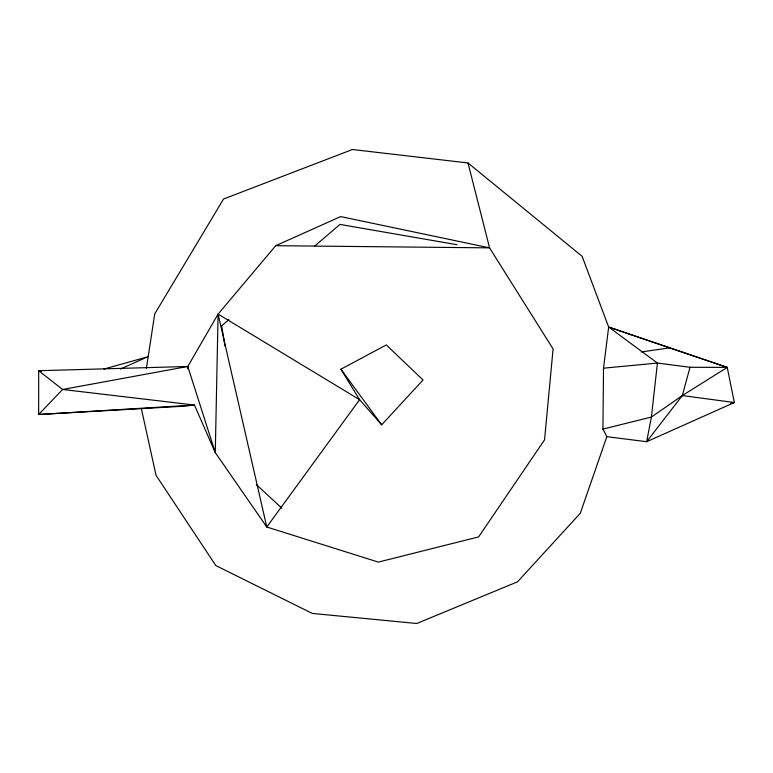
<?xml version="1.0" encoding="UTF-8"?>
<svg xmlns="http://www.w3.org/2000/svg" width="773" height="773" viewBox="0 0 773 773"><rect width="100%" height="100%" fill="white"/><g stroke="black" fill="none" stroke-linecap="round" stroke-linejoin="round"><path stroke-width="1.16" d="M275.739 245.688L489.57 247.862L340.661 216.585L275.739 245.688L218.102 314.109L187.791 366.479L38.698 370.721L38.65 414.502L183.868 406.212L194.438 405.033L215.271 452.601L266.782 527.002L378.316 562.097L478.593 536.916L544.559 439.827L553.082 348.971L489.57 247.862L468.003 162.968L352.449 149.508L223.532 199.028L154.745 313.886L146.368 368.547M141.353 408.588L156.02 475.279L215.802 565.565L312.321 613.433L416.734 623.492L517.533 581.808L580.281 513.291L606.834 436.697L602.93 429.092L603.51 368.19L608.66 327.047L582.108 256.307L468.003 162.968M218.102 314.109L266.782 527.002L359.6 399.689L340.903 369.204L386.316 344.951L423.034 379.978L381.669 424.821L359.6 399.689L218.102 314.109L215.271 452.601L187.791 366.479L62.613 389.476L38.65 414.502L194.438 405.033L62.613 389.476L38.698 370.721L41.037 371.291M187.559 368.818L187.791 366.479M602.93 429.092L651.397 417.072L682.337 395.563L727.238 367.397L608.66 327.047L657.417 363.049L651.397 417.072L646.663 441.692L682.337 395.563L689.989 367.281L727.238 367.397L734.35 402.53L646.663 441.692L606.834 436.697M228.924 319.587L221.648 325.829L225.011 346.033M314.485 246.249L339.965 224.412L457.027 244.722M120.404 369.059L147.846 356.768L103.959 369.05M730.833 403.371L734.35 402.53L682.337 395.563M641.319 351.947L669.727 347.879L727.238 367.397M603.51 368.19L657.417 363.049L689.989 367.281M608.66 327.047L669.727 347.879M38.698 370.721L40.911 371.513M256.278 484.555L281.816 508.151M340.903 369.204L381.669 424.821"/></g></svg>
